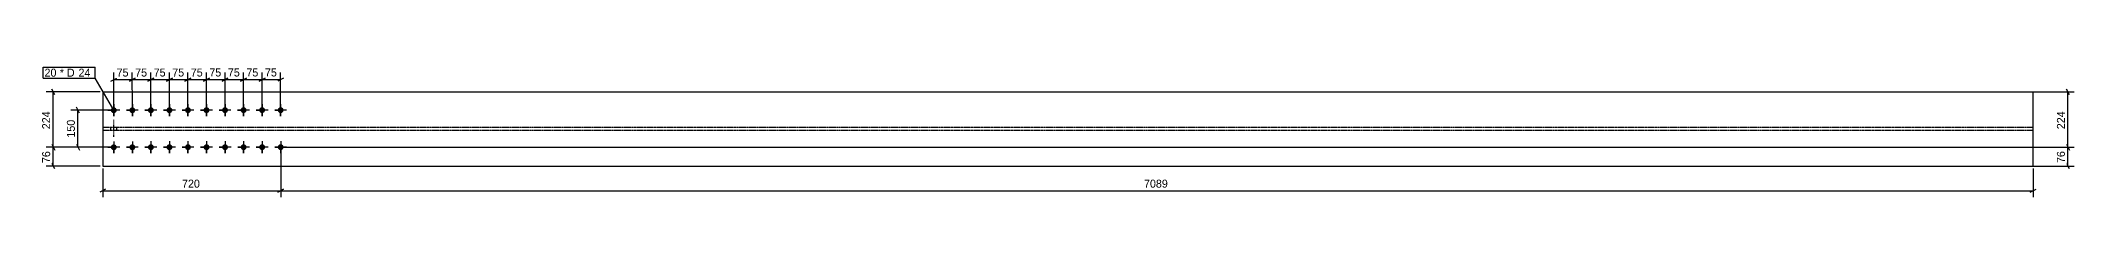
# Model space of a CAD drawing. Header units: millimetres. Extents: x 26 to 21367, y 32 to 1058.
# Drawn here: x 26 to 8252, y 32 to 559 of the extents above; entities that cross this region are included whole.
import ezdxf

# ---------------------------------------------------------------- set-up
doc = ezdxf.new("R2010")
doc.units = ezdxf.units.MM
doc.linetypes.add('DXK_LINE_DOT2', pattern=[3.9198, 1.9599, -1.9599])
doc.linetypes.add('DXK_LINE_DOT4', pattern=[0.9408, 0.4704, -0.4704])
doc.styles.add('Comic Sans MS', font='COMIC.TTF', dxfattribs={"height": 0.2})

msp = doc.modelspace()

# ---------------------------------------------------------------- hatches: boundary and pattern name
at = {"linetype": 'Continuous'}
for points in [[(321.4, 371.6, -1), (321.4, 395.6, -1)], [(396.4, 371.6, -1), (396.4, 395.6, -1)], [(471.4, 371.7, -1), (471.4, 395.7, -1)], [(546.4, 371.7, -1), (546.4, 395.7, -1)], [(621.4, 371.8, -1), (621.4, 395.8, -1)], [(696.4, 371.8, -1), (696.4, 395.8, -1)], [(771.4, 371.9, -1), (771.4, 395.9, -1)], [(846.4, 371.9, -1), (846.4, 395.9, -1)], [(921.4, 372, -1), (921.4, 396, -1)], [(996.4, 372, -1), (996.4, 396, -1)], [(321.5, 221.6, -1), (321.5, 245.6, -1)], [(396.5, 221.6, -1), (396.5, 245.6, -1)], [(471.5, 221.7, -1), (471.5, 245.7, -1)], [(546.5, 221.7, -1), (546.5, 245.7, -1)], [(621.5, 221.8, -1), (621.5, 245.8, -1)], [(696.5, 221.8, -1), (696.5, 245.8, -1)], [(771.5, 221.9, -1), (771.5, 245.9, -1)], [(846.5, 221.9, -1), (846.5, 245.9, -1)], [(921.5, 222, -1), (921.5, 246, -1)], [(996.5, 222, -1), (996.5, 246, -1)]]:
    msp.add_hatch(color=3, dxfattribs=at).paths.add_polyline_path(points)

# ---------------------------------------------------------------- linework, layer by layer
at = {"color": 8, "linetype": 'Continuous'}
for p, q in [((309.3, 501.6), (333.3, 513.6)), ((321.4, 393.6), (321.3, 536)), ((384.3, 501.7), (408.3, 513.7)), ((396.4, 393.6), (396.3, 536.1)), ((459.3, 501.7), (483.3, 513.7)), ((471.4, 393.7), (471.3, 536.1)), ((534.3, 501.8), (558.3, 513.8)), ((546.4, 393.7), (546.3, 536.2)), ((609.3, 501.8), (633.3, 513.8)), ((621.4, 393.8), (621.3, 536.2)), ((684.3, 501.8), (708.3, 513.9)), ((696.4, 393.8), (696.3, 536.3)), ((759.3, 501.9), (783.3, 513.9)), ((771.4, 393.9), (771.3, 536.3)), ((834.3, 501.9), (858.3, 513.9)), ((846.4, 393.9), (846.3, 536.3)), ((909.3, 502), (933.3, 514)), ((921.4, 394), (921.3, 536.4)), ((921.3, 508), (996.3, 508)), ((1008.3, 514), (984.3, 502)), ((996.4, 394), (996.3, 536.4)), ((266.4, 457.6), (48, 457.6)), ((82.4, 445.6), (70.4, 469.6)), ((76.4, 233.6), (76.4, 457.6)), ((1006.5, 457.6), (8252, 457.6)), ((8232.4, 445.6), (8220.4, 469.6)), ((8226.4, 234), (8226.4, 457.6)), ((311.4, 383.6), (148, 383.5)), ((182.4, 371.5), (170.3, 395.5)), ((176.4, 233.5), (176.4, 383.5)), ((70.4, 245.6), (82.4, 221.6)), ((70.4, 245.6), (82.4, 221.6)), ((82.4, 145.6), (70.4, 169.6)), ((76.4, 157.6), (76.4, 233.6)), ((311.5, 233.6), (148, 233.5)), ((170.4, 245.5), (182.5, 221.5)), ((996.5, 224), (996.5, 32)), ((996.5, 224), (996.5, 32)), ((1006.5, 234), (8252, 234)), ((1006.5, 234), (8252, 234)), ((8220.4, 246), (8232.4, 222)), ((8220.4, 246), (8232.4, 222)), ((8232.4, 145.6), (8220.4, 169.6)), ((8226.4, 157.6), (8226.4, 234)), ((266.4, 157.6), (48, 157.6)), ((276.4, 147.6), (276.4, 32)), ((1006.5, 157.6), (8252, 157.6)), ((8085.1, 147.6), (8085.1, 32)), ((288.4, 63.6), (264.4, 51.6)), ((276.4, 57.6), (996.5, 57.6)), ((1008.5, 63.6), (984.5, 51.6)), ((984.5, 51.6), (1008.5, 63.6)), ((996.5, 57.6), (8085.1, 57.6)), ((8073.1, 51.6), (8097.1, 63.6))]:
    msp.add_line(p, q, dxfattribs=at)
at = {"color": 7, "linetype": 'Continuous'}
for p, q in [((276.4, 457.6), (276.4, 157.6)), ((276.4, 457.6), (8085.1, 457.6)), ((8085.1, 157.6), (8085.1, 457.6)), ((276.4, 157.6), (8085.1, 157.6))]:
    msp.add_line(p, q, dxfattribs=at)
at = {"color": 3, "linetype": 'Continuous'}
for p, q in [((345.4, 383.6), (297.4, 383.6)), ((297.4, 383.6), (313.4, 383.6)), ((321.4, 407.6), (321.4, 359.6)), ((321.4, 407.6), (321.4, 391.6)), ((321.4, 359.6), (321.4, 375.6)), ((345.4, 383.6), (329.4, 383.6)), ((420.4, 383.7), (372.4, 383.6)), ((372.4, 383.6), (388.4, 383.6)), ((396.4, 407.6), (396.4, 359.6)), ((396.4, 407.6), (396.4, 391.7)), ((396.4, 359.6), (396.4, 375.6)), ((420.4, 383.7), (404.4, 383.6)), ((495.4, 383.7), (447.4, 383.7)), ((447.4, 383.7), (463.4, 383.7)), ((471.4, 407.7), (471.4, 359.7)), ((471.4, 407.7), (471.4, 391.7)), ((471.4, 359.7), (471.4, 375.7)), ((495.4, 383.7), (479.4, 383.7)), ((570.4, 383.7), (522.4, 383.7)), ((522.4, 383.7), (538.4, 383.7)), ((546.4, 407.7), (546.4, 359.7)), ((546.4, 407.7), (546.4, 391.7)), ((546.4, 359.7), (546.4, 375.7)), ((570.4, 383.7), (554.4, 383.7)), ((645.4, 383.8), (597.4, 383.8)), ((597.4, 383.8), (613.4, 383.8)), ((621.4, 407.8), (621.4, 359.8)), ((621.4, 407.8), (621.4, 391.8)), ((621.4, 359.8), (621.4, 375.8)), ((645.4, 383.8), (629.4, 383.8)), ((720.4, 383.8), (672.4, 383.8)), ((672.4, 383.8), (688.4, 383.8)), ((696.4, 407.8), (696.4, 359.8)), ((696.4, 407.8), (696.4, 391.8)), ((696.4, 359.8), (696.4, 375.8)), ((720.4, 383.8), (704.4, 383.8)), ((795.4, 383.9), (747.4, 383.8)), ((747.4, 383.8), (763.4, 383.9)), ((771.4, 407.9), (771.4, 359.9)), ((771.4, 407.9), (771.4, 391.9)), ((771.4, 359.9), (771.4, 375.8)), ((795.4, 383.9), (779.4, 383.9)), ((870.4, 383.9), (822.4, 383.9)), ((822.4, 383.9), (838.4, 383.9)), ((846.4, 407.9), (846.4, 359.9)), ((846.4, 407.9), (846.4, 391.9)), ((846.4, 359.9), (846.4, 375.9)), ((870.4, 383.9), (854.4, 383.9)), ((945.4, 384), (897.4, 383.9)), ((897.4, 383.9), (913.4, 383.9)), ((921.4, 408), (921.4, 360)), ((921.4, 408), (921.4, 392)), ((921.4, 360), (921.4, 375.9)), ((945.4, 384), (929.4, 384)), ((1020.4, 384), (972.4, 384)), ((972.4, 384), (988.4, 384)), ((996.4, 408), (996.4, 360)), ((996.4, 408), (996.4, 392)), ((996.4, 360), (996.4, 376)), ((1020.4, 384), (1004.4, 384)), ((321.5, 257.6), (321.5, 209.6)), ((321.5, 257.6), (321.5, 241.6)), ((396.5, 257.6), (396.5, 209.6)), ((396.5, 257.6), (396.5, 241.7)), ((471.5, 257.7), (471.5, 209.7)), ((471.5, 257.7), (471.5, 241.7)), ((546.5, 257.7), (546.5, 209.7)), ((546.5, 257.7), (546.5, 241.7)), ((621.5, 257.8), (621.5, 209.8)), ((621.5, 257.8), (621.5, 241.8)), ((696.5, 257.8), (696.5, 209.8)), ((696.5, 257.8), (696.5, 241.8)), ((771.5, 257.9), (771.5, 209.9)), ((771.5, 257.9), (771.5, 241.9)), ((846.5, 257.9), (846.5, 209.9)), ((846.5, 257.9), (846.5, 241.9)), ((921.5, 258), (921.5, 210)), ((921.5, 258), (921.5, 242)), ((996.5, 258), (996.5, 210)), ((996.5, 258), (996.5, 242)), ((345.5, 233.6), (297.5, 233.6)), ((297.5, 233.6), (313.5, 233.6)), ((321.5, 209.6), (321.5, 225.6)), ((345.5, 233.6), (329.5, 233.6)), ((420.5, 233.7), (372.5, 233.6)), ((372.5, 233.6), (388.5, 233.6)), ((396.5, 209.6), (396.5, 225.6)), ((420.5, 233.7), (404.5, 233.6)), ((495.5, 233.7), (447.5, 233.7)), ((447.5, 233.7), (463.5, 233.7)), ((471.5, 209.7), (471.5, 225.7)), ((495.5, 233.7), (479.5, 233.7)), ((570.5, 233.7), (522.5, 233.7)), ((522.5, 233.7), (538.5, 233.7)), ((546.5, 209.7), (546.5, 225.7)), ((570.5, 233.7), (554.5, 233.7)), ((645.5, 233.8), (597.5, 233.8)), ((597.5, 233.8), (613.5, 233.8)), ((621.5, 209.8), (621.5, 225.8)), ((645.5, 233.8), (629.5, 233.8)), ((720.5, 233.8), (672.5, 233.8)), ((672.5, 233.8), (688.5, 233.8)), ((696.5, 209.8), (696.5, 225.8)), ((720.5, 233.8), (704.5, 233.8)), ((795.5, 233.9), (747.5, 233.8)), ((747.5, 233.8), (763.5, 233.9)), ((771.5, 209.9), (771.5, 225.8)), ((795.5, 233.9), (779.5, 233.9)), ((870.5, 233.9), (822.5, 233.9)), ((822.5, 233.9), (838.5, 233.9)), ((846.5, 209.9), (846.5, 225.9)), ((870.5, 233.9), (854.5, 233.9)), ((945.5, 234), (897.5, 233.9)), ((897.5, 233.9), (913.5, 233.9)), ((921.5, 210), (921.5, 225.9)), ((945.5, 234), (929.5, 234)), ((1020.5, 234), (972.5, 234)), ((972.5, 234), (988.5, 234)), ((996.5, 210), (996.5, 226)), ((1020.5, 234), (1004.5, 234))]:
    msp.add_line(p, q, dxfattribs=at)
at = {"color": 3, "linetype": 'DXK_LINE_DOT2'}
for p, q in [((321.4, 276.1), (321.4, 345.6)), ((321.4, 276.1), (321.4, 345.6)), ((321.4, 276.1), (321.4, 345.6)), ((321.4, 276.1), (321.4, 345.6)), ((308.9, 301.8), (308.9, 313.3)), ((308.9, 301.8), (308.9, 313.3)), ((308.9, 301.8), (308.9, 313.3)), ((308.9, 301.8), (308.9, 313.3)), ((333.9, 301.9), (333.9, 313.4)), ((333.9, 301.9), (333.9, 313.4)), ((333.9, 301.9), (333.9, 313.4)), ((333.9, 301.9), (333.9, 313.4))]:
    msp.add_line(p, q, dxfattribs=at)
at = {"color": 7, "linetype": 'DXK_LINE_DOT4'}
for p, q in [((8085.1, 313.3), (276.4, 313.3)), ((8085.1, 301.9), (276.4, 301.9))]:
    msp.add_line(p, q, dxfattribs=at)

# ---------------------------------------------------------------- wipeouts: each hides what was drawn before it
at = {"color": 0}
msp.add_wipeout([(93.3, 519.5), (93.3, 551.5), (41.2, 551.5), (41.2, 519.5)], dxfattribs=at)

# ---------------------------------------------------------------- next in the draw order: wipeouts: each hides what was drawn before it
for points in [[(93.3, 519.5), (93.3, 551.5), (41.2, 551.5), (41.2, 519.5)], [(991.3, 514), (991.3, 558.8), (926.3, 558.8), (926.4, 514)], [(70.4, 391.1), (25.6, 391.1), (25.6, 300.1), (70.4, 300.1)], [(170.4, 350.6), (125.6, 350.5), (125.6, 266.4), (170.4, 266.4)], [(8220.4, 391.3), (8175.6, 391.3), (8175.6, 300.3), (8220.4, 300.3)], [(8220.4, 228.3), (8175.6, 228.3), (8175.6, 163.3), (8220.4, 163.3)], [(681.9, 63.6), (681.9, 108.4), (591, 108.4), (591, 63.6)], [(4599.3, 63.6), (4599.3, 108.4), (4482.3, 108.4), (4482.3, 63.6)]]:
    msp.add_wipeout(points, dxfattribs=at)

# ---------------------------------------------------------------- next in the draw order: linework, layer by layer
at = {"color": 7, "linetype": 'Continuous'}
msp.add_line((35.2, 513.5), (35.2, 557.5), dxfattribs=at)
at = {"color": 8, "linetype": 'Continuous'}
for p, q in [((846.3, 507.9), (921.3, 508)), ((933.3, 514), (909.3, 502)), ((921.4, 394), (921.3, 536.4)), ((311.5, 233.6), (48, 233.6)), ((311.5, 233.6), (48, 233.6))]:
    msp.add_line(p, q, dxfattribs=at)

# ---------------------------------------------------------------- next in the draw order: texts
at = {"color": 3, "style": 'Comic Sans MS'}
for s, rotation, p in [('75', 0.03438, (932.8, 520.4)), ('224', 90.00021, (64, 306.5)), ('150', 90.03459, (164, 272.8)), ('224', 90.00021, (8214, 306.7)), ('76', 90.00021, (8214, 169.7))]:
    msp.add_text(s, height=32.38, rotation=rotation, dxfattribs=at).set_placement(p)
for s, p in [('720', (597.4, 70)), ('7089', (4488.7, 70))]:
    msp.add_text(s, height=32.38, dxfattribs=at).set_placement(p)

# ---------------------------------------------------------------- next in the draw order: wipeouts: each hides what was drawn before it
at = {"color": 0}
msp.add_wipeout([(169.1, 519.5), (169.1, 551.5), (102.9, 551.5), (102.9, 519.5)], dxfattribs=at)

# ---------------------------------------------------------------- next in the draw order: wipeouts: each hides what was drawn before it
for points in [[(169.1, 519.5), (169.1, 551.5), (102.9, 551.5), (102.9, 519.5)], [(916.3, 514), (916.3, 558.8), (851.3, 558.7), (851.4, 513.9)], [(70.4, 228.1), (25.6, 228.1), (25.6, 163.1), (70.4, 163.1)]]:
    msp.add_wipeout(points, dxfattribs=at)

# ---------------------------------------------------------------- next in the draw order: linework, layer by layer
at = {"color": 8, "linetype": 'Continuous'}
for p, q in [((771.3, 507.9), (846.3, 507.9)), ((858.3, 513.9), (834.3, 501.9)), ((846.4, 393.9), (846.3, 536.3))]:
    msp.add_line(p, q, dxfattribs=at)

# ---------------------------------------------------------------- next in the draw order: texts
at = {"color": 3, "style": 'Comic Sans MS'}
msp.add_text('20', height=32.38, dxfattribs=at).set_placement((41.2, 519.5))
for s, rotation, p in [('75', 0.03438, (857.8, 520.3)), ('76', 90.00021, (64, 169.5))]:
    msp.add_text(s, height=32.38, rotation=rotation, dxfattribs=at).set_placement(p)

# ---------------------------------------------------------------- next in the draw order: wipeouts: each hides what was drawn before it
at = {"color": 0}
msp.add_wipeout([(230.8, 519.5), (230.8, 551.5), (178.7, 551.5), (178.7, 519.5)], dxfattribs=at)

# ---------------------------------------------------------------- next in the draw order: wipeouts: each hides what was drawn before it
for points in [[(230.8, 519.5), (230.8, 551.5), (178.7, 551.5), (178.7, 519.5)], [(841.3, 513.9), (841.3, 558.7), (776.3, 558.7), (776.4, 513.9)]]:
    msp.add_wipeout(points, dxfattribs=at)

# ---------------------------------------------------------------- next in the draw order: linework, layer by layer
at = {"color": 7, "linetype": 'Continuous'}
for p, q in [((35.2, 557.5), (246.4, 557.5)), ((35.2, 513.5), (246.4, 513.5)), ((246.4, 513.5), (246.4, 557.5))]:
    msp.add_line(p, q, dxfattribs=at)
at = {"color": 8, "linetype": 'Continuous'}
for p, q in [((696.3, 507.9), (771.3, 507.9)), ((783.3, 513.9), (759.3, 501.9)), ((771.4, 393.9), (771.3, 536.3))]:
    msp.add_line(p, q, dxfattribs=at)

# ---------------------------------------------------------------- next in the draw order: texts
at = {"color": 3, "style": 'Comic Sans MS'}
for s, p in [('* D', (102.9, 519.5)), ('24', (178.7, 519.5))]:
    msp.add_text(s, height=32.38, dxfattribs=at).set_placement(p)
msp.add_text('75', height=32.38, rotation=0.03438, dxfattribs=at).set_placement((782.8, 520.3))

# ---------------------------------------------------------------- next in the draw order: wipeouts: each hides what was drawn before it
at = {"color": 0}
msp.add_wipeout([(766.3, 513.9), (766.3, 558.7), (701.3, 558.7), (701.4, 513.9)], dxfattribs=at)

# ---------------------------------------------------------------- next in the draw order: linework, layer by layer
at = {"color": 8, "linetype": 'Continuous'}
for p, q in [((621.3, 507.8), (696.3, 507.9)), ((708.3, 513.9), (684.3, 501.8)), ((696.4, 393.8), (696.3, 536.3))]:
    msp.add_line(p, q, dxfattribs=at)

# ---------------------------------------------------------------- next in the draw order: texts
at = {"color": 3, "style": 'Comic Sans MS'}
msp.add_text('75', height=32.38, rotation=0.03438, dxfattribs=at).set_placement((707.8, 520.3))

# ---------------------------------------------------------------- next in the draw order: wipeouts: each hides what was drawn before it
at = {"color": 0}
msp.add_wipeout([(691.3, 513.8), (691.3, 558.6), (626.3, 558.6), (626.4, 513.8)], dxfattribs=at)

# ---------------------------------------------------------------- next in the draw order: linework, layer by layer
at = {"color": 8, "linetype": 'Continuous'}
for p, q in [((546.3, 507.8), (621.3, 507.8)), ((633.3, 513.8), (609.3, 501.8)), ((621.4, 393.8), (621.3, 536.2))]:
    msp.add_line(p, q, dxfattribs=at)

# ---------------------------------------------------------------- next in the draw order: texts
at = {"color": 3, "style": 'Comic Sans MS'}
msp.add_text('75', height=32.38, rotation=0.03438, dxfattribs=at).set_placement((632.8, 520.2))

# ---------------------------------------------------------------- next in the draw order: wipeouts: each hides what was drawn before it
at = {"color": 0}
msp.add_wipeout([(616.3, 513.8), (616.3, 558.6), (551.3, 558.6), (551.4, 513.8)], dxfattribs=at)

# ---------------------------------------------------------------- next in the draw order: linework, layer by layer
at = {"color": 8, "linetype": 'Continuous'}
for p, q in [((471.3, 507.7), (546.3, 507.8)), ((558.3, 513.8), (534.3, 501.8)), ((546.4, 393.7), (546.3, 536.2))]:
    msp.add_line(p, q, dxfattribs=at)

# ---------------------------------------------------------------- next in the draw order: texts
at = {"color": 3, "style": 'Comic Sans MS'}
msp.add_text('75', height=32.38, rotation=0.03438, dxfattribs=at).set_placement((557.8, 520.2))

# ---------------------------------------------------------------- next in the draw order: wipeouts: each hides what was drawn before it
at = {"color": 0}
msp.add_wipeout([(541.3, 513.8), (541.3, 558.6), (476.3, 558.5), (476.4, 513.7)], dxfattribs=at)

# ---------------------------------------------------------------- next in the draw order: linework, layer by layer
at = {"color": 8, "linetype": 'Continuous'}
for p, q in [((396.3, 507.7), (471.3, 507.7)), ((483.3, 513.7), (459.3, 501.7)), ((471.4, 393.7), (471.3, 536.1))]:
    msp.add_line(p, q, dxfattribs=at)

# ---------------------------------------------------------------- next in the draw order: texts
at = {"color": 3, "style": 'Comic Sans MS'}
msp.add_text('75', height=32.38, rotation=0.03438, dxfattribs=at).set_placement((482.8, 520.1))

# ---------------------------------------------------------------- next in the draw order: wipeouts: each hides what was drawn before it
at = {"color": 0}
msp.add_wipeout([(466.3, 513.7), (466.3, 558.5), (401.3, 558.5), (401.4, 513.7)], dxfattribs=at)

# ---------------------------------------------------------------- next in the draw order: linework, layer by layer
at = {"color": 8, "linetype": 'Continuous'}
for p, q in [((321.3, 507.6), (396.3, 507.7)), ((408.3, 513.7), (384.3, 501.7)), ((396.4, 393.6), (396.3, 536.1))]:
    msp.add_line(p, q, dxfattribs=at)

# ---------------------------------------------------------------- next in the draw order: texts
at = {"color": 3, "style": 'Comic Sans MS'}
msp.add_text('75', height=32.38, rotation=0.03438, dxfattribs=at).set_placement((407.8, 520.1))

# ---------------------------------------------------------------- next in the draw order: wipeouts: each hides what was drawn before it
at = {"color": 0}
msp.add_wipeout([(391.3, 513.7), (391.3, 558.5), (326.3, 558.4), (326.4, 513.6)], dxfattribs=at)

# ---------------------------------------------------------------- next in the draw order: linework, layer by layer
at = {"color": 7, "linetype": 'Continuous'}
msp.add_line((321.4, 383.6), (246.4, 513.5), dxfattribs=at)

# ---------------------------------------------------------------- next in the draw order: texts
at = {"color": 3, "style": 'Comic Sans MS'}
msp.add_text('75', height=32.38, rotation=0.03438, dxfattribs=at).set_placement((332.8, 520))

doc.saveas('drawing.dxf')
